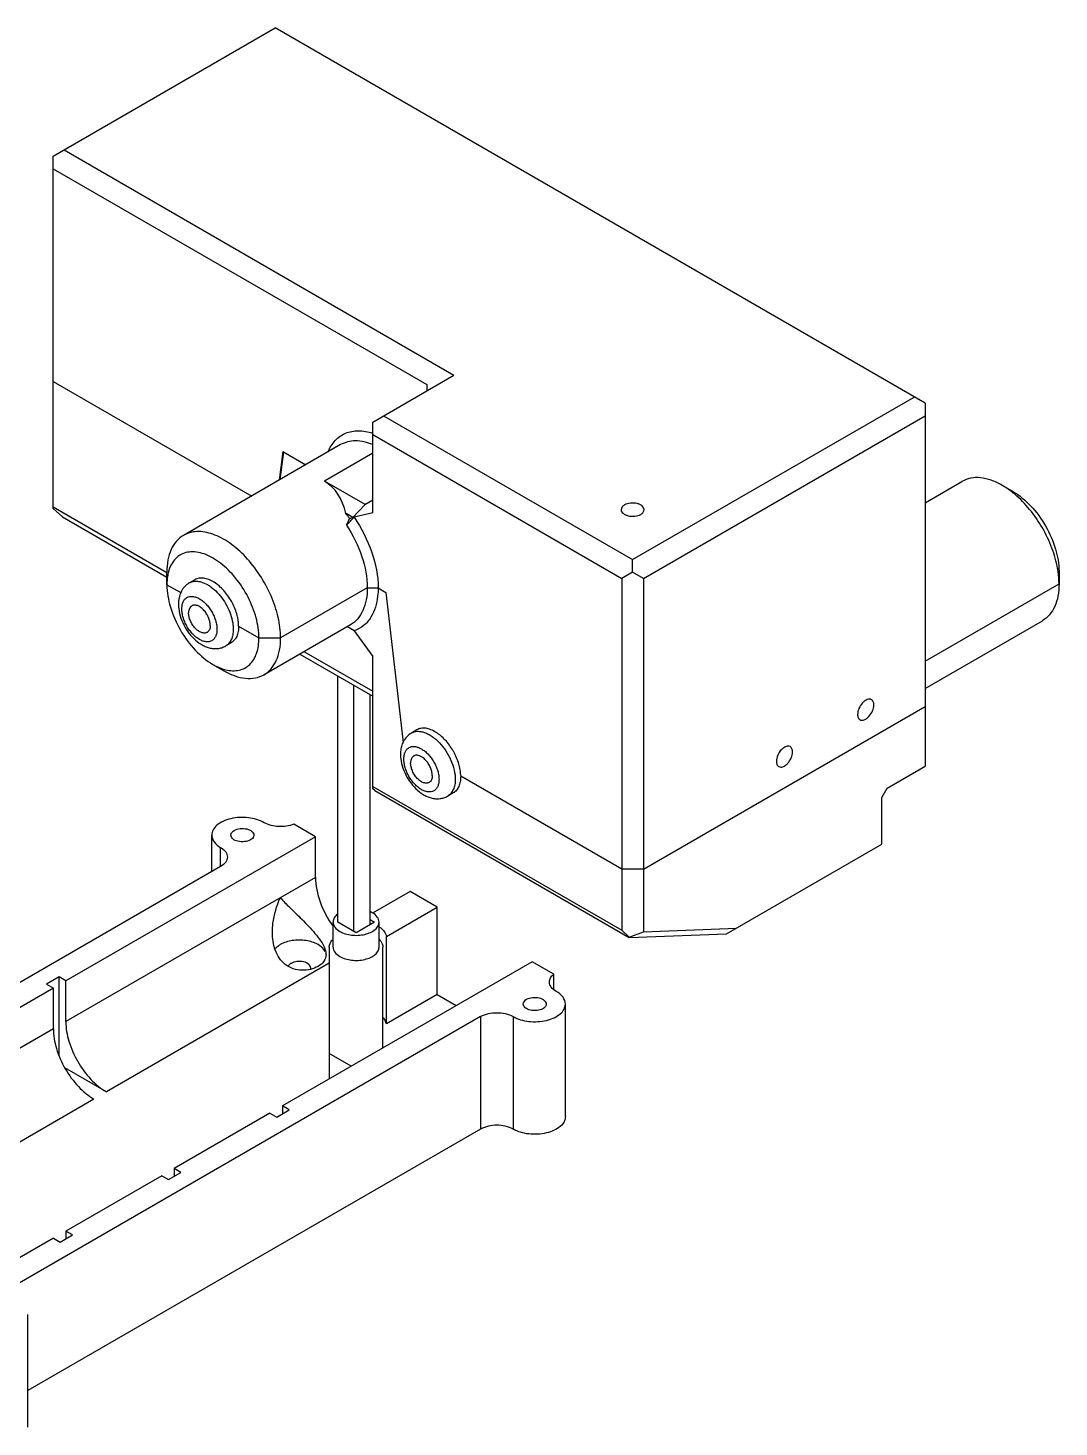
# Model space of a CAD drawing. Header units: millimetres. Extents: x 0 to 1189, y 0 to 841.
# Drawn here: x 365.2 to 499.8, y 353 to 535.6 of the extents above; entities that cross this region are included whole.
import ezdxf

# ---------------------------------------------------------------- set-up
doc = ezdxf.new("R2010")
doc.units = ezdxf.units.MM
doc.header["$LTSCALE"] = 65.395
doc.layers.get('0').update_dxf_attribs({"linetype": 'CONTINUOUS'})
doc.layers.add('AXIS', color=7, linetype='CONTINUOUS')

msp = doc.modelspace()

# ---------------------------------------------------------------- linework, layer by layer
at = {"color": 7, "linetype": 'Continuous'}
for p, q in [((368.46, 518.84), (397.45, 535.58)), ((482.31, 486.59), (397.45, 535.58)), ((368.46, 472.85), (368.46, 518.84)), ((369.88, 519.66), (420.79, 490.26)), ((368.46, 517.21), (417.25, 489.04)), ((368.46, 489.44), (394.38, 474.48)), ((410.18, 484.14), (420.79, 490.26)), ((417.25, 489.04), (417.25, 488.22)), ((444.12, 466.18), (480.89, 487.4)), ((482.31, 486.59), (482.31, 439.23)), ((410.18, 472.3), (410.18, 484.14)), ((411.6, 484.95), (444.12, 466.18)), ((445.54, 463.73), (482.31, 484.95)), ((410.18, 482.5), (442.71, 463.73)), ((405.99, 481.19), (385.49, 469.35)), ((398.44, 480.3), (397.95, 476.55)), ((398.44, 480.3), (401.45, 478.56)), ((398.52, 480.26), (398.04, 476.59)), ((409.19, 473.36), (403.89, 476.42)), ((482.31, 473.61), (487.13, 476.39)), ((493.79, 475.06), (492.38, 475.87)), ((368.46, 473.08), (383.3, 464.52)), ((407.58, 471.68), (409.16, 473.34)), ((410.18, 473.93), (409.16, 473.34)), ((368.46, 472.85), (369.68, 471.75)), ((369.68, 471.75), (383.31, 463.88)), ((407.58, 471.68), (406.7, 472.19)), ((407.15, 471.57), (407.58, 471.68)), ((410.18, 472.3), (407.76, 471.72)), ((444.12, 464.54), (444.12, 466.18)), ((383.31, 462.91), (383.31, 464.54)), ((444.12, 464.54), (442.71, 463.73)), ((445.54, 463.73), (444.12, 464.54)), ((499.8, 464.65), (499.8, 463.01)), ((383.31, 462.91), (385.12, 461.87)), ((409.48, 462.5), (398.16, 455.97)), ((409.48, 462.5), (410.89, 462.5)), ((410.89, 462.5), (411.91, 461.91)), ((442.71, 463.73), (442.71, 417.8)), ((445.54, 463.73), (445.54, 417.61)), ((482.31, 452.91), (499.8, 463.01)), ((411.91, 461.91), (414.14, 442.33)), ((392.68, 457.5), (395.33, 455.97)), ((407.3, 457.69), (395.99, 451.16)), ((407.1, 457.27), (406.83, 457.42)), ((407.76, 456.9), (407.1, 457.27)), ((407.76, 456.9), (410.18, 453.52)), ((482.31, 449.36), (497.63, 458.21)), ((395.33, 455.97), (398.16, 455.97)), ((400.66, 453.86), (410.18, 448.36)), ((401.21, 454.18), (410.18, 448.99)), ((410.18, 436.26), (410.18, 453.52)), ((389.32, 452.5), (390.74, 451.68)), ((405.61, 418.87), (405.61, 451)), ((407.73, 417.64), (407.73, 449.78)), ((409.85, 418.54), (409.85, 448.55)), ((445.54, 425.76), (482.31, 446.99)), ((477.36, 436.37), (482.31, 439.23)), ((410.18, 436.58), (442.71, 417.8)), ((442.71, 425.76), (421.67, 437.9)), ((410.44, 436.03), (410.18, 436.26)), ((410.44, 436.03), (443.68, 416.84)), ((476.65, 435.15), (477.36, 436.37)), ((476.65, 429.02), (476.65, 435.15)), ((402.71, 430.01), (399.88, 431.65)), ((402.71, 430.01), (370.11, 411.2)), ((402.71, 424.71), (402.71, 430.01)), ((456.4, 417.33), (476.65, 429.02)), ((390.33, 426.14), (330.06, 391.34)), ((445.54, 425.76), (442.71, 425.76)), ((415.08, 422.87), (410.17, 420.03)), ((418.62, 420.83), (415.08, 422.87)), ((411.99, 417), (418.62, 420.83)), ((418.62, 409.4), (418.62, 420.83)), ((408.01, 417.48), (405.61, 418.87)), ((410.41, 418.87), (408.01, 417.48)), ((409.85, 419.2), (410.41, 418.87)), ((411.99, 405.57), (411.99, 417)), ((442.71, 417.8), (443.68, 416.92)), ((443.68, 416.92), (445.54, 417.61)), ((443.68, 416.84), (456.4, 417.33)), ((443.68, 416.84), (443.68, 416.92)), ((445.54, 417.61), (457.7, 418.08)), ((404.51, 415.6), (404.51, 398.4)), ((411.51, 402.44), (411.51, 415.6)), ((430.99, 413.68), (398.4, 394.87)), ((433.82, 412.05), (430.99, 413.68)), ((369.23, 411.71), (367.6, 410.77)), ((369.23, 401.4), (369.23, 411.71)), ((370.11, 411.2), (369.23, 411.71)), ((370.11, 405.89), (370.11, 411.2)), ((433.82, 410.05), (433.82, 412.05)), ((368.49, 410.26), (355.97, 403.03)), ((367.6, 410.77), (368.49, 410.26)), ((368.49, 404.95), (368.49, 410.26)), ((418.62, 409.4), (411.99, 405.57)), ((418.62, 409.4), (421.09, 407.97)), ((424.27, 406.54), (364, 371.74)), ((407.37, 400.05), (404.51, 401.7)), ((375.42, 396.7), (369.97, 399.85)), ((399.28, 394.36), (398.4, 394.87)), ((398.4, 394.87), (398.4, 393.85)), ((396.77, 393.93), (384.26, 386.7)), ((396.77, 393.93), (397.66, 393.42)), ((397.66, 393.42), (399.28, 394.36)), ((424.27, 391.84), (365.17, 357.72)), ((382.63, 385.76), (370.11, 378.54)), ((382.63, 385.76), (383.51, 385.25)), ((383.51, 385.25), (385.14, 386.19)), ((385.14, 386.19), (384.26, 386.7)), ((384.26, 386.7), (384.26, 385.68)), ((369.37, 377.09), (371, 378.03)), ((371, 378.03), (370.11, 378.54)), ((370.11, 378.54), (370.11, 377.52)), ((368.49, 377.6), (356.94, 370.93)), ((368.49, 377.6), (369.37, 377.09))]:
    msp.add_line(p, q, dxfattribs=at)
at = {"color": 9, "linetype": 'Continuous'}
for p, q in [((410.18, 480.06), (403.89, 476.42)), ((390.33, 426.14), (390.33, 428.59)), ((402.71, 424.71), (370.11, 405.89)), ((404.51, 413.5), (375.42, 396.7)), ((424.27, 406.54), (424.27, 391.84)), ((428.52, 406.54), (428.52, 391.84)), ((368.49, 404.95), (355.97, 397.72)), ((373.79, 395.77), (361.27, 388.54))]:
    msp.add_line(p, q, dxfattribs=at)
at = {"color": 7, "linetype": 'Continuous'}
for centre, radius, start, end in [((392.79, 461.5), 17.54, 35.0669, 37.5587), ((-84.3, 928.29), 671.25, 317.01952, 317.14191), ((388.36, 463.29), 5.02, 160.9363, 166.3895), ((487.09, 462.8), 12.73, 6.9359, 10.075), ((416.94, 441.01), 3.1, 153.0198, 158.8306), ((402.26, 414.63), 1.83, 0.0815, 6.2862), ((409.9, 404.89), 2.23, 39.7709, 43.6136)]:
    msp.add_arc(centre, radius, start, end, dxfattribs=at)
for centre, major_axis, ratio, start_param, end_param in [((396.46, 463.56), (7.42, 12.86), 0.577349, -0.559311, 0.000004), ((398.68, 464.84), (9.7, 16.8), 0.239145, -1.082999, -1.025545)]:
    msp.add_ellipse(centre, major_axis=major_axis, ratio=ratio, start_param=start_param, end_param=end_param, dxfattribs=at)
for points, knots in [([(404.36, 480.25), (404.58, 480.79), (405.18, 481.79), (406.61, 482.8), (408.38, 483.11), (409.58, 482.88), (410.18, 482.69)], [0, 0, 0, 0, 0.252073, 0.485692, 0.727488, 1, 1, 1, 1]), ([(410.18, 481.19), (409.47, 481.49), (408.35, 481.77), (406.91, 481.6), (406.28, 481.35), (405.99, 481.19)], [0, 0, 0, 0, 0.536194, 0.773597, 1, 1, 1, 1]), ([(492.38, 475.87), (491.92, 476.14), (491, 476.58), (489.59, 476.92), (488.27, 476.88), (487.47, 476.59), (487.13, 476.39)], [0, 0, 0, 0, 0.289801, 0.54905, 0.782229, 1, 1, 1, 1]), ([(494.03, 474.71), (493.89, 474.82), (493.37, 475.24), (492.81, 475.62), (492.38, 475.87)], [0, 0, 0, 0, 0.259169, 1, 1, 1, 1]), ([(493.79, 475.06), (494.64, 474.57), (496.26, 473.21), (498.14, 470.63), (499.43, 467.71), (499.8, 465.63), (499.8, 464.65)], [0, 0, 0, 0, 0.237219, 0.499999, 0.762775, 1, 1, 1, 1]), ([(443.06, 473.32), (442.94, 473.25), (442.73, 473.08), (442.62, 472.82), (442.62, 472.71)], [0, 0, 0, 0, 0.55085, 1, 1, 1, 1]), ([(445.62, 472.71), (445.62, 472.79), (445.57, 472.98), (445.37, 473.21), (445.07, 473.4), (444.55, 473.57), (443.85, 473.6), (443.3, 473.45), (443.06, 473.32)], [0, 0, 0, 0, 0.087154, 0.186892, 0.304593, 0.438739, 0.730144, 1, 1, 1, 1]), ([(499.62, 465.03), (499.45, 465.94), (498.93, 467.77), (497.69, 470.37), (496.06, 472.74), (494.73, 474.11), (494.03, 474.71)], [0, 0, 0, 0, 0.243449, 0.500002, 0.756549, 1, 1, 1, 1]), ([(407.76, 471.72), (408.72, 470.29), (410.22, 467.34), (410.89, 464.06), (410.89, 462.5)], [0, 0, 0, 0, 0.52496, 1, 1, 1, 1]), ([(442.62, 472.71), (442.62, 472.62), (442.68, 472.43), (442.88, 472.2), (443.18, 472.02), (443.7, 471.85), (444.4, 471.81), (444.95, 471.96), (445.18, 472.09)], [0, 0, 0, 0, 0.087154, 0.186892, 0.304593, 0.438739, 0.730144, 1, 1, 1, 1]), ([(445.18, 472.09), (445.31, 472.17), (445.52, 472.33), (445.62, 472.59), (445.62, 472.71)], [0, 0, 0, 0, 0.55085, 1, 1, 1, 1]), ([(385.49, 469.35), (385.14, 469.15), (384.49, 468.6), (383.8, 467.48), (383.39, 466.09), (383.31, 465.07), (383.31, 464.54)], [0, 0, 0, 0, 0.217777, 0.450936, 0.710228, 1, 1, 1, 1]), ([(398.16, 455.97), (398.16, 456.87), (397.91, 458.75), (396.97, 461.52), (395.53, 464.19), (393.7, 466.54), (391.62, 468.38), (389.45, 469.57), (387.62, 469.93), (386.32, 469.74), (385.75, 469.5), (385.49, 469.35)], [0, 0, 0, 0, 0.128745, 0.27039, 0.417611, 0.56202, 0.695749, 0.813066, 0.912473, 0.957122, 1, 1, 1, 1]), ([(406.78, 470.67), (407.61, 469.4), (408.9, 466.77), (409.48, 463.88), (409.48, 462.5)], [0, 0, 0, 0, 0.525214, 1, 1, 1, 1]), ([(395.33, 455.97), (395.33, 456.85), (395.04, 458.7), (393.98, 461.35), (392.39, 463.79), (390.46, 465.74), (388.63, 466.83), (387.2, 467.2), (386.23, 467.22), (385.35, 466.99), (384.32, 466.34), (383.82, 465.51), (383.62, 464.93)], [0, 0, 0, 0, 0.136385, 0.287267, 0.441038, 0.585304, 0.710277, 0.764464, 0.813622, 0.859352, 0.904075, 1, 1, 1, 1]), ([(383.49, 464.47), (383.46, 464.35), (383.35, 463.83), (383.31, 463.31), (383.31, 462.91)], [0, 0, 0, 0, 0.237984, 1, 1, 1, 1]), ([(499.8, 463.01), (499.8, 463.12), (499.79, 463.57), (499.76, 464.01), (499.72, 464.34)], [0, 0, 0, 0, 0.243262, 1, 1, 1, 1]), ([(383.31, 462.91), (383.31, 461.92), (383.68, 459.85), (384.97, 456.93), (386.85, 454.35), (388.47, 452.99), (389.32, 452.5)], [0, 0, 0, 0, 0.237231, 0.500002, 0.762784, 1, 1, 1, 1]), ([(386.24, 463.14), (386.12, 463.08), (385.9, 462.92), (385.6, 462.64), (385.35, 462.32), (385.08, 461.85), (384.87, 461.19), (384.82, 460.64), (384.82, 460.36)], [0, 0, 0, 0, 0.123948, 0.247796, 0.371548, 0.495373, 0.744437, 1, 1, 1, 1]), ([(409.48, 462.5), (409.48, 461.97), (409.4, 460.96), (408.98, 459.57), (408.3, 458.44), (407.65, 457.89), (407.3, 457.69)], [0, 0, 0, 0, 0.289764, 0.549031, 0.782147, 1, 1, 1, 1]), ([(410.89, 462.5), (410.89, 462.13), (410.82, 460.81), (410.46, 459.48), (409.95, 458.67)], [0, 0, 0, 0, 0.277357, 1, 1, 1, 1]), ([(499.8, 463.01), (499.8, 462.48), (499.72, 461.47), (499.31, 460.08), (498.62, 458.95), (497.97, 458.41), (497.63, 458.21)], [0, 0, 0, 0, 0.289805, 0.549049, 0.782232, 1, 1, 1, 1]), ([(384.82, 460.36), (384.82, 459.96), (384.93, 459.13), (385.34, 457.94), (385.97, 456.83), (386.78, 455.86), (387.59, 455.22), (388.29, 454.85), (388.82, 454.66), (389.38, 454.56), (389.94, 454.56), (390.49, 454.67), (390.83, 454.82), (390.99, 454.92)], [0, 0, 0, 0, 0.125112, 0.256737, 0.391183, 0.523224, 0.648938, 0.709286, 0.768293, 0.826469, 0.884305, 0.942125, 1, 1, 1, 1]), ([(409.95, 458.67), (409.7, 458.25), (409.06, 457.51), (408.2, 457.05), (407.76, 456.9)], [0, 0, 0, 0, 0.508909, 1, 1, 1, 1]), ([(391, 451.81), (391.56, 451.67), (392.45, 451.61), (393.5, 452), (394.4, 452.65), (395.18, 454.02), (395.33, 455.29), (395.33, 455.97)], [0, 0, 0, 0, 0.246008, 0.358612, 0.47051, 0.711616, 1, 1, 1, 1]), ([(395.99, 451.16), (396.33, 451.36), (396.98, 451.91), (397.67, 453.03), (398.08, 454.42), (398.16, 455.44), (398.16, 455.97)], [0, 0, 0, 0, 0.217777, 0.450936, 0.710228, 1, 1, 1, 1]), ([(389.32, 452.5), (389.46, 452.42), (389.99, 452.13), (390.56, 451.91), (391, 451.81)], [0, 0, 0, 0, 0.26502, 1, 1, 1, 1]), ([(390.74, 451.68), (391.2, 451.42), (392.11, 450.98), (393.52, 450.64), (394.84, 450.67), (395.64, 450.96), (395.99, 451.16)], [0, 0, 0, 0, 0.289801, 0.54905, 0.782229, 1, 1, 1, 1]), ([(475.31, 447.9), (475.23, 447.94), (475.05, 447.99), (474.74, 447.93), (474.43, 447.76), (474.03, 447.4), (473.65, 446.81), (473.5, 446.25), (473.5, 445.98)], [0, 0, 0, 0, 0.087155, 0.186893, 0.304595, 0.43874, 0.730144, 1, 1, 1, 1]), ([(475.62, 447.21), (475.62, 447.35), (475.59, 447.62), (475.41, 447.84), (475.31, 447.9)], [0, 0, 0, 0, 0.550849, 1, 1, 1, 1]), ([(473.5, 445.98), (473.5, 445.84), (473.53, 445.57), (473.71, 445.36), (473.81, 445.3)], [0, 0, 0, 0, 0.550849, 1, 1, 1, 1]), ([(473.81, 445.3), (473.88, 445.25), (474.07, 445.21), (474.38, 445.27), (474.69, 445.44), (475.09, 445.8), (475.47, 446.39), (475.62, 446.94), (475.62, 447.21)], [0, 0, 0, 0, 0.087155, 0.186893, 0.304595, 0.43874, 0.730144, 1, 1, 1, 1]), ([(414.05, 442.13), (413.97, 441.92), (413.85, 441.47), (413.81, 441), (413.81, 440.76)], [0, 0, 0, 0, 0.49401, 1, 1, 1, 1]), ([(415.23, 443.55), (415.01, 443.42), (414.59, 443.09), (414.3, 442.65), (414.18, 442.42)], [0, 0, 0, 0, 0.500152, 1, 1, 1, 1]), ([(413.81, 440.76), (413.81, 440.36), (413.92, 439.54), (414.33, 438.35), (414.96, 437.23), (415.78, 436.26), (416.58, 435.62), (417.28, 435.25), (417.82, 435.06), (418.37, 434.96), (418.93, 434.96), (419.48, 435.08), (419.82, 435.23), (419.98, 435.32)], [0, 0, 0, 0, 0.125112, 0.256737, 0.391183, 0.523224, 0.648938, 0.709286, 0.768293, 0.826469, 0.884305, 0.942125, 1, 1, 1, 1]), ([(464.7, 441.77), (464.63, 441.82), (464.44, 441.86), (464.14, 441.8), (463.83, 441.63), (463.42, 441.27), (463.04, 440.68), (462.89, 440.13), (462.89, 439.86)], [0, 0, 0, 0, 0.087155, 0.186893, 0.304595, 0.43874, 0.730144, 1, 1, 1, 1]), ([(463.2, 439.17), (463.28, 439.13), (463.47, 439.08), (463.77, 439.14), (464.08, 439.31), (464.48, 439.67), (464.87, 440.26), (465.01, 440.82), (465.01, 441.08)], [0, 0, 0, 0, 0.087155, 0.186893, 0.304595, 0.43874, 0.730144, 1, 1, 1, 1]), ([(465.01, 441.08), (465.01, 441.23), (464.98, 441.49), (464.8, 441.71), (464.7, 441.77)], [0, 0, 0, 0, 0.550849, 1, 1, 1, 1]), ([(462.89, 439.86), (462.89, 439.72), (462.93, 439.45), (463.1, 439.23), (463.2, 439.17)], [0, 0, 0, 0, 0.550849, 1, 1, 1, 1]), ([(396.01, 431.84), (395.39, 432.2), (393.91, 432.61), (392.03, 432.52), (390.65, 432.06), (389.85, 431.57), (389.3, 430.95), (389.16, 430.45), (389.16, 430.22)], [0, 0, 0, 0, 0.269423, 0.560957, 0.695239, 0.813046, 0.912835, 1, 1, 1, 1]), ([(399.88, 431.65), (399.25, 431.39), (397.91, 431.21), (396.56, 431.52), (396.01, 431.84)], [0, 0, 0, 0, 0.510163, 1, 1, 1, 1]), ([(389.16, 430.22), (389.16, 429.91), (389.43, 429.21), (390, 428.78), (390.33, 428.59)], [0, 0, 0, 0, 0.449171, 1, 1, 1, 1]), ([(390.33, 428.59), (390.58, 428.44), (391.01, 428.12), (391.21, 427.59), (391.21, 427.36)], [0, 0, 0, 0, 0.550826, 1, 1, 1, 1]), ([(391.21, 427.36), (391.21, 427.13), (391.01, 426.61), (390.58, 426.28), (390.33, 426.14)], [0, 0, 0, 0, 0.449174, 1, 1, 1, 1]), ([(402.71, 424.71), (402.71, 423.63), (403.2, 421.37), (404.27, 419.35), (404.97, 418.38)], [0, 0, 0, 0, 0.47567, 1, 1, 1, 1]), ([(397.09, 417.53), (397.09, 417.92), (397.19, 419.47), (397.64, 420.99), (398.11, 422.05)], [0, 0, 0, 0, 0.250939, 1, 1, 1, 1]), ([(398.11, 422.05), (398.51, 421.61), (399.44, 420.67), (400.99, 419.17), (402.39, 417.73), (403.41, 416.44), (403.81, 415.73), (403.94, 415.37)], [0, 0, 0, 0, 0.19911, 0.445875, 0.729017, 0.871832, 1, 1, 1, 1]), ([(411.01, 418.27), (411.06, 418.24), (411.24, 418.12), (411.4, 417.98), (411.51, 417.86)], [0, 0, 0, 0, 0.261795, 1, 1, 1, 1]), ([(403.06, 413.09), (402.44, 412.73), (401.28, 412.47), (399.79, 412.72), (398.39, 413.47), (397.28, 415.19), (397.09, 416.76), (397.09, 417.53)], [0, 0, 0, 0, 0.235647, 0.364446, 0.492837, 0.74466, 1, 1, 1, 1]), ([(403.97, 415.02), (403.79, 415.41), (402.99, 416.09), (401.45, 416.54), (399.72, 416.55), (398.59, 416.21), (398.11, 415.93)], [0, 0, 0, 0, 0.200159, 0.458543, 0.741569, 1, 1, 1, 1]), ([(404.51, 415.6), (404.51, 415.69), (404.56, 416.08), (404.79, 416.43), (405, 416.64)], [0, 0, 0, 0, 0.233378, 1, 1, 1, 1]), ([(411.02, 416.64), (411.09, 416.56), (411.35, 416.28), (411.51, 415.88), (411.51, 415.6)], [0, 0, 0, 0, 0.277094, 1, 1, 1, 1]), ([(411.51, 417.86), (411.57, 417.8), (411.79, 417.55), (411.94, 417.24), (411.99, 417)], [0, 0, 0, 0, 0.270238, 1, 1, 1, 1]), ([(398.11, 415.93), (398.04, 415.89), (397.79, 415.73), (397.56, 415.53), (397.42, 415.36)], [0, 0, 0, 0, 0.267992, 1, 1, 1, 1]), ([(404.09, 414.63), (404.09, 414.33), (403.88, 413.67), (403.35, 413.26), (403.06, 413.09)], [0, 0, 0, 0, 0.471623, 1, 1, 1, 1]), ([(403.94, 415.37), (403.96, 415.33), (404.02, 415.15), (404.06, 414.96), (404.07, 414.83)], [0, 0, 0, 0, 0.261642, 1, 1, 1, 1]), ([(405.01, 415.6), (405.01, 415.37), (405.21, 414.85), (405.64, 414.52), (405.89, 414.38)], [0, 0, 0, 0, 0.449248, 1, 1, 1, 1]), ([(405.89, 414.38), (406.35, 414.11), (407.46, 413.81), (408.86, 413.88), (409.89, 414.22), (410.5, 414.59), (410.91, 415.06), (411.01, 415.43), (411.01, 415.6)], [0, 0, 0, 0, 0.269912, 0.561327, 0.695469, 0.813136, 0.91285, 1, 1, 1, 1]), ([(399.52, 413.48), (399.48, 413.46), (399.33, 413.36), (399.2, 413.22), (399.14, 413.1)], [0, 0, 0, 0, 0.277963, 1, 1, 1, 1]), ([(402.09, 412.87), (402.09, 413.05), (401.82, 413.46), (401.13, 413.72), (400.31, 413.77), (399.76, 413.61), (399.52, 413.48)], [0, 0, 0, 0, 0.183582, 0.435238, 0.728409, 1, 1, 1, 1]), ([(433.26, 411.05), (433.26, 411.23), (433.38, 411.63), (433.66, 411.92), (433.82, 412.05)], [0, 0, 0, 0, 0.463976, 1, 1, 1, 1]), ([(434.16, 409.82), (433.9, 409.96), (433.47, 410.29), (433.26, 410.81), (433.26, 411.05)], [0, 0, 0, 0, 0.551366, 1, 1, 1, 1]), ([(435.34, 408.17), (435.34, 408.49), (435.07, 409.19), (434.49, 409.62), (434.16, 409.82)], [0, 0, 0, 0, 0.448671, 1, 1, 1, 1]), ([(428.52, 406.54), (429.13, 406.18), (430.61, 405.78), (432.48, 405.88), (433.86, 406.34), (434.66, 406.82), (435.21, 407.44), (435.34, 407.94), (435.34, 408.17)], [0, 0, 0, 0, 0.269873, 0.561322, 0.695464, 0.813141, 0.912854, 1, 1, 1, 1]), ([(370.11, 405.89), (370.11, 405.02), (370.44, 403.19), (371.58, 400.61), (373.24, 398.34), (374.66, 397.14), (375.42, 396.7)], [0, 0, 0, 0, 0.237238, 0.500001, 0.762763, 1, 1, 1, 1]), ([(411.99, 405.57), (411.97, 405.63), (411.9, 405.91), (411.75, 406.15), (411.62, 406.32)], [0, 0, 0, 0, 0.237176, 1, 1, 1, 1]), ([(368.49, 404.95), (368.49, 404.08), (368.81, 402.25), (369.95, 399.67), (371.61, 397.4), (373.04, 396.2), (373.79, 395.77)], [0, 0, 0, 0, 0.237238, 0.500001, 0.762763, 1, 1, 1, 1]), ([(435.34, 393.48), (435.34, 393.25), (435.21, 392.75), (434.66, 392.13), (433.86, 391.64), (432.48, 391.18), (430.61, 391.09), (429.13, 391.49), (428.52, 391.84)], [0, 0, 0, 0, 0.087146, 0.186859, 0.304536, 0.438678, 0.730127, 1, 1, 1, 1])]:
    msp.add_open_spline(points, degree=3, knots=knots, dxfattribs=at)
at = {"color": 9, "linetype": 'Continuous'}
for points, knots in [([(386.24, 463.14), (386.34, 463.2), (386.57, 463.3), (386.94, 463.37), (387.33, 463.37), (387.91, 463.26), (388.49, 463), (389.05, 462.64), (389.63, 462.17), (390.31, 461.45), (391, 460.45), (391.53, 459.36), (391.77, 458.59), (391.85, 458.21)], [0, 0, 0, 0, 0.04294, 0.087279, 0.134207, 0.18457, 0.296952, 0.35923, 0.425095, 0.565265, 0.712127, 0.859206, 1, 1, 1, 1]), ([(385.26, 459.75), (385.26, 459.91), (385.28, 460.22), (385.41, 460.65), (385.62, 461), (385.92, 461.25), (386.28, 461.38), (386.69, 461.39), (387.13, 461.29), (387.58, 461.08), (388.02, 460.76), (388.45, 460.36), (388.84, 459.89), (389.19, 459.36), (389.47, 458.8), (389.69, 458.22), (389.82, 457.65), (389.85, 457.27), (389.85, 457.09)], [0, 0, 0, 0, 0.060381, 0.114394, 0.162977, 0.20835, 0.253722, 0.302305, 0.356319, 0.416698, 0.483284, 0.55513, 0.630755, 0.708348, 0.785942, 0.861567, 0.933411, 1, 1, 1, 1]), ([(389.85, 457.09), (389.85, 456.93), (389.83, 456.61), (389.7, 456.18), (389.49, 455.83), (389.19, 455.58), (388.83, 455.45), (388.42, 455.44), (387.98, 455.55), (387.53, 455.76), (387.09, 456.07), (386.66, 456.47), (386.27, 456.95), (385.92, 457.47), (385.64, 458.04), (385.42, 458.62), (385.29, 459.19), (385.26, 459.56), (385.26, 459.75)], [0, 0, 0, 0, 0.060381, 0.114394, 0.162977, 0.20835, 0.253722, 0.302305, 0.356319, 0.416698, 0.483284, 0.55513, 0.630755, 0.708348, 0.785942, 0.861567, 0.933411, 1, 1, 1, 1]), ([(391.97, 457.09), (391.97, 456.85), (391.94, 456.39), (391.75, 455.76), (391.49, 455.33), (391.22, 455.07), (391.07, 454.96), (390.99, 454.92)], [0, 0, 0, 0, 0.289587, 0.548633, 0.781635, 0.891837, 1, 1, 1, 1]), ([(391.85, 458.21), (391.87, 458.11), (391.94, 457.75), (391.97, 457.37), (391.97, 457.09)], [0, 0, 0, 0, 0.260752, 1, 1, 1, 1]), ([(415.23, 443.55), (415.35, 443.62), (415.61, 443.72), (416.03, 443.79), (416.49, 443.75), (416.97, 443.62), (417.46, 443.41), (417.95, 443.11), (418.44, 442.73), (419.07, 442.12), (419.78, 441.22), (420.43, 440.01), (420.85, 438.76), (420.97, 437.9), (420.97, 437.5)], [0, 0, 0, 0, 0.042841, 0.087451, 0.135264, 0.187205, 0.243687, 0.304683, 0.369822, 0.438473, 0.582756, 0.729846, 0.871377, 1, 1, 1, 1]), ([(414.25, 440.15), (414.25, 440.31), (414.27, 440.63), (414.4, 441.06), (414.61, 441.41), (414.91, 441.66), (415.27, 441.79), (415.68, 441.8), (416.12, 441.69), (416.57, 441.48), (417.01, 441.17), (417.44, 440.77), (417.84, 440.29), (418.18, 439.77), (418.47, 439.2), (418.68, 438.63), (418.81, 438.06), (418.84, 437.68), (418.84, 437.5)], [0, 0, 0, 0, 0.060381, 0.114394, 0.162977, 0.20835, 0.253722, 0.302305, 0.356319, 0.416698, 0.483284, 0.55513, 0.630755, 0.708348, 0.785942, 0.861567, 0.933411, 1, 1, 1, 1]), ([(418.84, 437.5), (418.84, 437.33), (418.82, 437.02), (418.69, 436.59), (418.48, 436.24), (418.18, 435.99), (417.82, 435.86), (417.41, 435.85), (416.97, 435.95), (416.52, 436.16), (416.08, 436.48), (415.65, 436.88), (415.26, 437.35), (414.91, 437.88), (414.63, 438.44), (414.41, 439.02), (414.28, 439.59), (414.25, 439.97), (414.25, 440.15)], [0, 0, 0, 0, 0.060381, 0.114394, 0.162977, 0.20835, 0.253722, 0.302305, 0.356319, 0.416698, 0.483284, 0.55513, 0.630755, 0.708348, 0.785942, 0.861567, 0.933411, 1, 1, 1, 1]), ([(420.97, 437.5), (420.97, 437.25), (420.93, 436.8), (420.74, 436.17), (420.48, 435.73), (420.21, 435.47), (420.06, 435.37), (419.98, 435.32)], [0, 0, 0, 0, 0.289587, 0.548633, 0.781635, 0.891837, 1, 1, 1, 1])]:
    msp.add_open_spline(points, degree=3, knots=knots, dxfattribs=at)
at = {"color": 7, "linetype": 'Continuous'}
for points in [[(402.06, 412.7), (402.08, 412.75), (402.09, 412.81), (402.09, 412.87)], [(424.27, 406.54), (424.9, 406.9), (426.39, 407.19), (427.89, 406.9), (428.52, 406.54)], [(428.52, 391.84), (427.89, 392.21), (426.39, 392.49), (424.9, 392.21), (424.27, 391.84)]]:
    msp.add_open_spline(points, degree=3, dxfattribs=at)
at = {"layer": 'AXIS', "color": 7, "linetype": 'Continuous'}
for p, q in [((386.95, 463.55), (386.24, 463.14)), ((391.7, 455.33), (390.99, 454.92)), ((415.94, 443.96), (415.23, 443.55)), ((420.69, 435.73), (419.98, 435.32)), ((389.16, 425.46), (389.16, 430.22)), ((405.01, 415.6), (405.01, 418.87)), ((411.01, 415.6), (411.01, 418.87)), ((435.34, 393.48), (435.34, 408.17)), ((365.17, 352.96), (365.17, 367.66))]:
    msp.add_line(p, q, dxfattribs=at)
for centre, radius, start, end in [((384.61, 456.72), 8.18, 26.1804, 28.9628), ((386.39, 457.31), 6.3, 11.1514, 12.8076), ((387.89, 457.49), 4.79, 2.0435, 2.3189), ((388.09, 457.5), 4.59, 0.0057, 2.0598), ((413.58, 437.11), 8.21, 27.5741, 30.347), ((415.06, 437.64), 6.64, 13.3131, 14.4081), ((416.89, 437.9), 4.79, 2.0435, 2.3189), ((417.08, 437.9), 4.59, 0.0057, 2.0598)]:
    msp.add_arc(centre, radius, start, end, dxfattribs=at)
for points, knots in [([(389.48, 463.22), (389.26, 463.36), (388.82, 463.59), (388.14, 463.78), (387.6, 463.78), (387.21, 463.68), (387.03, 463.6), (386.95, 463.55)], [0, 0, 0, 0, 0.292209, 0.552271, 0.784188, 0.893224, 1, 1, 1, 1]), ([(391.77, 460.68), (391.62, 460.95), (391.3, 461.46), (390.75, 462.15), (390.15, 462.75), (389.71, 463.08), (389.48, 463.22)], [0, 0, 0, 0, 0.263873, 0.522364, 0.769439, 1, 1, 1, 1]), ([(388.97, 457.6), (388.97, 457.77), (388.92, 458.13), (388.74, 458.66), (388.47, 459.17), (388.12, 459.62), (387.72, 459.97), (387.37, 460.16), (387.09, 460.24), (386.89, 460.25), (386.71, 460.22), (386.6, 460.18), (386.56, 460.15)], [0, 0, 0, 0, 0.128683, 0.270277, 0.417434, 0.561781, 0.695452, 0.812715, 0.864678, 0.912511, 0.95714, 1, 1, 1, 1]), ([(392.54, 458.7), (392.48, 458.98), (392.31, 459.53), (392.08, 460.06), (391.96, 460.33)], [0, 0, 0, 0, 0.490471, 1, 1, 1, 1]), ([(386.56, 460.15), (386.49, 460.11), (386.37, 460.01), (386.23, 459.79), (386.16, 459.53), (386.14, 459.34), (386.14, 459.23)], [0, 0, 0, 0, 0.217772, 0.450957, 0.710193, 1, 1, 1, 1]), ([(388.56, 456.69), (388.51, 456.66), (388.4, 456.61), (388.22, 456.59), (388.03, 456.6), (387.75, 456.67), (387.39, 456.87), (386.99, 457.22), (386.64, 457.67), (386.37, 458.18), (386.19, 458.7), (386.14, 459.06), (386.14, 459.23)], [0, 0, 0, 0, 0.04286, 0.087489, 0.135322, 0.187285, 0.304548, 0.438219, 0.582566, 0.729723, 0.871317, 1, 1, 1, 1]), ([(392.68, 457.69), (392.68, 457.76), (392.66, 458.04), (392.62, 458.32), (392.58, 458.53)], [0, 0, 0, 0, 0.24204, 1, 1, 1, 1]), ([(388.97, 457.6), (388.97, 457.5), (388.95, 457.31), (388.88, 457.04), (388.74, 456.83), (388.62, 456.72), (388.56, 456.69)], [0, 0, 0, 0, 0.289807, 0.549043, 0.782228, 1, 1, 1, 1]), ([(392.68, 457.5), (392.68, 457.26), (392.65, 456.8), (392.46, 456.17), (392.19, 455.74), (391.93, 455.47), (391.78, 455.37), (391.7, 455.33)], [0, 0, 0, 0, 0.289585, 0.548634, 0.781635, 0.891837, 1, 1, 1, 1]), ([(418.47, 443.62), (418.25, 443.76), (417.81, 443.99), (417.13, 444.19), (416.59, 444.19), (416.2, 444.09), (416.02, 444), (415.94, 443.96)], [0, 0, 0, 0, 0.292209, 0.552271, 0.784188, 0.893224, 1, 1, 1, 1]), ([(420.66, 441.26), (420.52, 441.5), (420.21, 441.98), (419.68, 442.62), (419.1, 443.18), (418.69, 443.49), (418.47, 443.62)], [0, 0, 0, 0, 0.264245, 0.522407, 0.769155, 1, 1, 1, 1]), ([(415.55, 440.55), (415.48, 440.52), (415.36, 440.41), (415.23, 440.2), (415.15, 439.93), (415.13, 439.74), (415.13, 439.64)], [0, 0, 0, 0, 0.217772, 0.450957, 0.710193, 1, 1, 1, 1]), ([(417.96, 438.01), (417.96, 438.18), (417.91, 438.54), (417.73, 439.06), (417.46, 439.57), (417.11, 440.02), (416.71, 440.37), (416.36, 440.57), (416.08, 440.64), (415.88, 440.65), (415.7, 440.63), (415.6, 440.58), (415.55, 440.55)], [0, 0, 0, 0, 0.128683, 0.270277, 0.417434, 0.561781, 0.695452, 0.812715, 0.864678, 0.912511, 0.95714, 1, 1, 1, 1]), ([(421.49, 439.29), (421.42, 439.56), (421.23, 440.12), (420.99, 440.65), (420.86, 440.91)], [0, 0, 0, 0, 0.491783, 1, 1, 1, 1]), ([(417.55, 437.09), (417.5, 437.06), (417.39, 437.02), (417.21, 436.99), (417.02, 437), (416.74, 437.08), (416.38, 437.27), (415.98, 437.62), (415.63, 438.07), (415.36, 438.58), (415.18, 439.11), (415.13, 439.47), (415.13, 439.64)], [0, 0, 0, 0, 0.04286, 0.087489, 0.135322, 0.187285, 0.304548, 0.438219, 0.582566, 0.729723, 0.871317, 1, 1, 1, 1]), ([(421.67, 438.09), (421.67, 438.18), (421.64, 438.54), (421.58, 438.9), (421.52, 439.16)], [0, 0, 0, 0, 0.240263, 1, 1, 1, 1]), ([(417.96, 438.01), (417.96, 437.9), (417.95, 437.71), (417.87, 437.45), (417.74, 437.23), (417.61, 437.13), (417.55, 437.09)], [0, 0, 0, 0, 0.289807, 0.549043, 0.782228, 1, 1, 1, 1]), ([(421.67, 437.9), (421.67, 437.66), (421.64, 437.21), (421.45, 436.58), (421.19, 436.14), (420.92, 435.88), (420.77, 435.77), (420.69, 435.73)], [0, 0, 0, 0, 0.289585, 0.548634, 0.781635, 0.891837, 1, 1, 1, 1]), ([(392.1, 430.83), (392.33, 430.96), (392.89, 431.12), (393.7, 431.07), (394.39, 430.81), (394.66, 430.4), (394.66, 430.22)], [0, 0, 0, 0, 0.271611, 0.564793, 0.816422, 1, 1, 1, 1]), ([(391.66, 430.22), (391.66, 430.28), (391.71, 430.54), (391.93, 430.73), (392.1, 430.83)], [0, 0, 0, 0, 0.220966, 1, 1, 1, 1]), ([(394.22, 429.61), (393.99, 429.47), (393.43, 429.32), (392.62, 429.37), (391.93, 429.63), (391.66, 430.04), (391.66, 430.22)], [0, 0, 0, 0, 0.271611, 0.564793, 0.816422, 1, 1, 1, 1]), ([(394.66, 430.22), (394.66, 430.16), (394.61, 429.9), (394.4, 429.71), (394.22, 429.61)], [0, 0, 0, 0, 0.220966, 1, 1, 1, 1]), ([(411.01, 418.87), (411.01, 419.1), (410.81, 419.62), (410.38, 419.95), (410.13, 420.09)], [0, 0, 0, 0, 0.449249, 1, 1, 1, 1]), ([(405.6, 419.9), (405.43, 419.77), (405.14, 419.47), (405.01, 419.06), (405.01, 418.87)], [0, 0, 0, 0, 0.538076, 1, 1, 1, 1]), ([(405.01, 418.87), (405.01, 418.64), (405.21, 418.11), (405.64, 417.79), (405.89, 417.64)], [0, 0, 0, 0, 0.449249, 1, 1, 1, 1]), ([(405.89, 417.64), (406.35, 417.38), (407.46, 417.08), (408.86, 417.15), (409.89, 417.49), (410.5, 417.86), (410.91, 418.32), (411.01, 418.7), (411.01, 418.87)], [0, 0, 0, 0, 0.269913, 0.561327, 0.695469, 0.813136, 0.91285, 1, 1, 1, 1]), ([(429.84, 408.17), (429.84, 408.23), (429.89, 408.49), (430.11, 408.69), (430.28, 408.79)], [0, 0, 0, 0, 0.220966, 1, 1, 1, 1]), ([(432.41, 407.56), (432.17, 407.43), (431.62, 407.28), (430.8, 407.32), (430.11, 407.58), (429.84, 407.99), (429.84, 408.17)], [0, 0, 0, 0, 0.271611, 0.564793, 0.816422, 1, 1, 1, 1]), ([(430.28, 408.79), (430.52, 408.92), (431.07, 409.07), (431.88, 409.02), (432.57, 408.76), (432.84, 408.35), (432.84, 408.17)], [0, 0, 0, 0, 0.271611, 0.564793, 0.816422, 1, 1, 1, 1]), ([(432.84, 408.17), (432.84, 408.12), (432.8, 407.86), (432.58, 407.66), (432.41, 407.56)], [0, 0, 0, 0, 0.220966, 1, 1, 1, 1])]:
    msp.add_open_spline(points, degree=3, knots=knots, dxfattribs=at)
msp.add_open_spline([(410.13, 420.09), (410.04, 420.15), (409.95, 420.19), (409.85, 420.24)], degree=3, dxfattribs=at)

doc.saveas('drawing.dxf')
